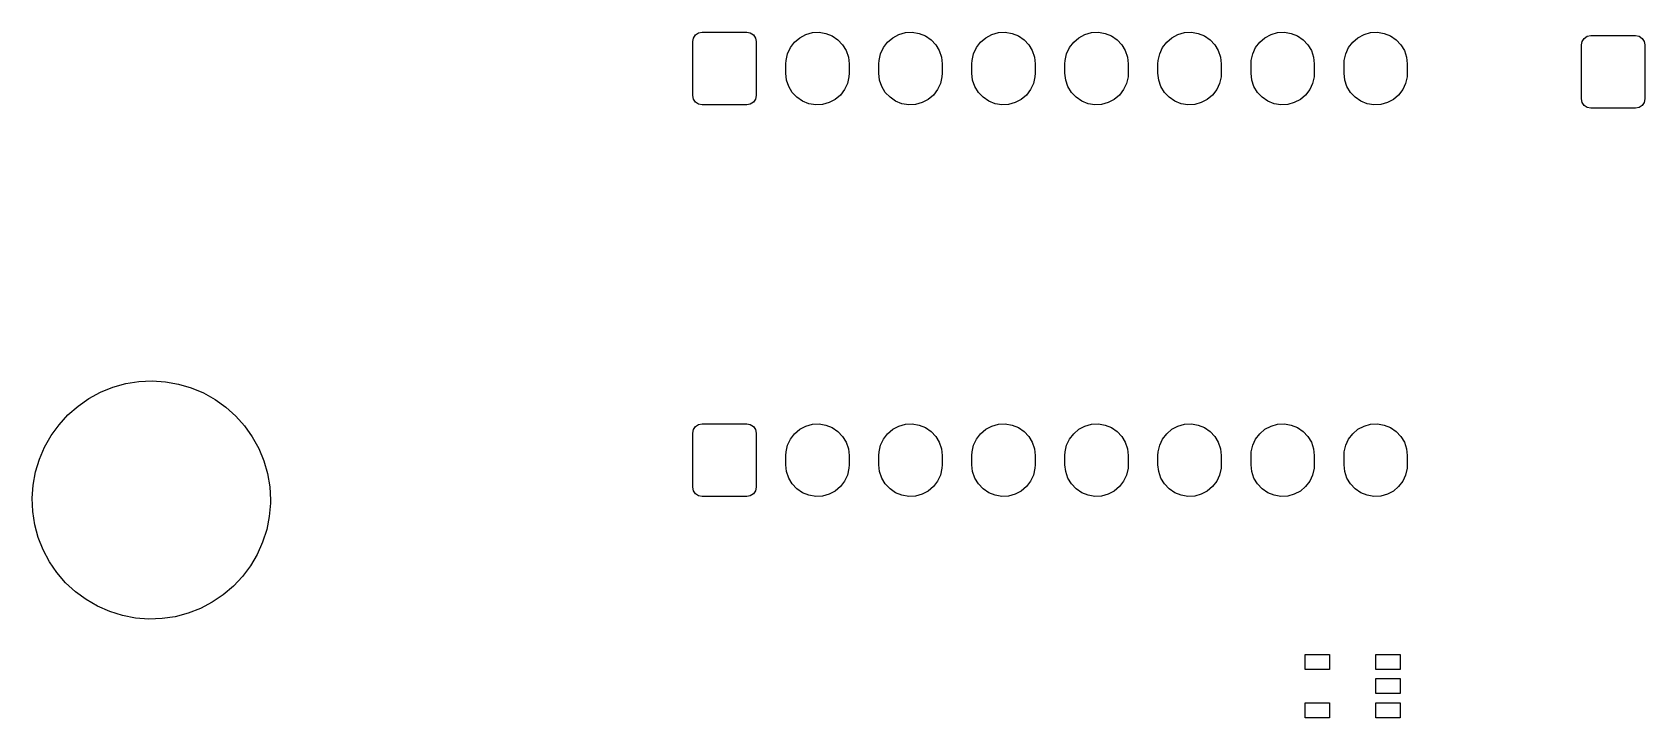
# Model space of a CAD drawing. Extents: x 2.07 to 8.39, y -4.84 to -0.98.
# Drawn here: x 2.068 to 3.774, y -4.837 to -4.112 of the extents above; entities that cross this region are included whole.
import ezdxf

# ---------------------------------------------------------------- set-up
doc = ezdxf.new("R2010")
doc.units = 0
doc.header["$MEASUREMENT"] = 0
doc.layers.add('BLACK', color=7, linetype='CONTINUOUS')

msp = doc.modelspace()

# ---------------------------------------------------------------- linework, layer by layer
at = {"layer": 'BLACK', "linetype": 'CONTINUOUS'}
for p, q in [((2.76654, -4.12146), (2.76728, -4.11769)), ((2.76654, -4.17854), (2.76654, -4.12146)), ((2.76728, -4.11769), (2.76942, -4.1145)), ((2.76942, -4.1145), (2.77261, -4.11236)), ((2.77261, -4.11236), (2.77638, -4.11161)), ((2.77638, -4.11161), (2.82362, -4.11161)), ((2.82362, -4.11161), (2.82739, -4.11236)), ((2.82739, -4.11236), (2.83058, -4.1145)), ((2.83058, -4.1145), (2.83272, -4.11769)), ((2.83272, -4.11769), (2.83346, -4.12146)), ((2.83346, -4.12146), (2.83346, -4.17854)), ((2.86675, -4.13429), (2.8698, -4.12774)), ((2.8698, -4.12774), (2.87419, -4.122)), ((2.87419, -4.122), (2.87971, -4.11734)), ((2.87971, -4.11734), (2.88611, -4.11396)), ((2.88611, -4.11396), (2.89307, -4.11204)), ((2.89307, -4.11204), (2.90029, -4.11167)), ((2.90029, -4.11167), (2.90742, -4.11285)), ((2.90742, -4.11285), (2.91414, -4.11553)), ((2.91414, -4.11553), (2.92011, -4.11959)), ((2.92011, -4.11959), (2.92508, -4.12485)), ((2.92508, -4.12485), (2.9288, -4.13104)), ((2.96517, -4.13429), (2.96823, -4.12774)), ((2.96823, -4.12774), (2.97262, -4.122)), ((2.97262, -4.122), (2.97814, -4.11734)), ((2.97814, -4.11734), (2.98453, -4.11396)), ((2.98453, -4.11396), (2.9915, -4.11204)), ((2.9915, -4.11204), (2.99872, -4.11167)), ((2.99872, -4.11167), (3.00585, -4.11285)), ((3.00585, -4.11285), (3.01256, -4.11553)), ((3.01256, -4.11553), (3.01854, -4.11959)), ((3.01854, -4.11959), (3.02351, -4.12485)), ((3.02351, -4.12485), (3.02723, -4.13104)), ((3.0636, -4.13429), (3.06665, -4.12774)), ((3.06665, -4.12774), (3.07104, -4.122)), ((3.07104, -4.122), (3.07656, -4.11734)), ((3.07656, -4.11734), (3.08296, -4.11396)), ((3.08296, -4.11396), (3.08993, -4.11204)), ((3.08993, -4.11204), (3.09714, -4.11167)), ((3.09714, -4.11167), (3.10427, -4.11285)), ((3.10427, -4.11285), (3.11099, -4.11553)), ((3.11099, -4.11553), (3.11696, -4.11959)), ((3.11696, -4.11959), (3.12193, -4.12485)), ((3.12193, -4.12485), (3.12565, -4.13104)), ((3.16202, -4.13429), (3.16508, -4.12774)), ((3.16508, -4.12774), (3.16947, -4.122)), ((3.16947, -4.122), (3.17499, -4.11734)), ((3.17499, -4.11734), (3.18138, -4.11396)), ((3.18138, -4.11396), (3.18835, -4.11204)), ((3.18835, -4.11204), (3.19557, -4.11167)), ((3.19557, -4.11167), (3.2027, -4.11285)), ((3.2027, -4.11285), (3.20941, -4.11553)), ((3.20941, -4.11553), (3.21539, -4.11959)), ((3.21539, -4.11959), (3.22036, -4.12485)), ((3.22036, -4.12485), (3.22408, -4.13104)), ((3.26045, -4.13429), (3.2635, -4.12774)), ((3.2635, -4.12774), (3.26789, -4.122)), ((3.26789, -4.122), (3.27341, -4.11734)), ((3.27341, -4.11734), (3.27981, -4.11396)), ((3.27981, -4.11396), (3.28678, -4.11204)), ((3.28678, -4.11204), (3.29399, -4.11167)), ((3.29399, -4.11167), (3.30113, -4.11285)), ((3.30113, -4.11285), (3.30784, -4.11553)), ((3.30784, -4.11553), (3.31382, -4.11959)), ((3.31382, -4.11959), (3.31878, -4.12485)), ((3.31878, -4.12485), (3.3225, -4.13104)), ((3.35887, -4.13429), (3.36193, -4.12774)), ((3.36193, -4.12774), (3.36632, -4.122)), ((3.36632, -4.122), (3.37184, -4.11734)), ((3.37184, -4.11734), (3.37823, -4.11396)), ((3.37823, -4.11396), (3.3852, -4.11204)), ((3.3852, -4.11204), (3.39242, -4.11167)), ((3.39242, -4.11167), (3.39955, -4.11285)), ((3.39955, -4.11285), (3.40626, -4.11553)), ((3.40626, -4.11553), (3.41224, -4.11959)), ((3.41224, -4.11959), (3.41721, -4.12485)), ((3.41721, -4.12485), (3.42093, -4.13104)), ((3.4573, -4.13429), (3.46035, -4.12774)), ((3.46035, -4.12774), (3.46474, -4.122)), ((3.46474, -4.122), (3.47026, -4.11734)), ((3.47026, -4.11734), (3.47666, -4.11396)), ((3.47666, -4.11396), (3.48363, -4.11204)), ((3.48363, -4.11204), (3.49084, -4.11167)), ((3.49084, -4.11167), (3.49798, -4.11285)), ((3.49798, -4.11285), (3.50469, -4.11553)), ((3.50469, -4.11553), (3.51067, -4.11959)), ((3.51067, -4.11959), (3.51563, -4.12485)), ((3.51563, -4.12485), (3.51935, -4.13104)), ((3.70669, -4.125), (3.70744, -4.12123)), ((3.70669, -4.18209), (3.70669, -4.125)), ((3.70744, -4.12123), (3.70958, -4.11804)), ((3.70958, -4.11804), (3.71277, -4.11591)), ((3.71277, -4.11591), (3.71654, -4.11516)), ((3.71654, -4.11516), (3.76378, -4.11516)), ((3.76378, -4.11516), (3.76755, -4.11591)), ((3.76755, -4.11591), (3.77074, -4.11804)), ((3.77074, -4.11804), (3.77287, -4.12123)), ((3.77287, -4.12123), (3.77362, -4.125)), ((3.77362, -4.125), (3.77362, -4.18209)), ((2.86496, -4.14508), (2.86517, -4.14135)), ((2.86496, -4.15492), (2.86496, -4.14508)), ((2.86517, -4.14135), (2.86675, -4.13429)), ((2.9288, -4.13104), (2.93111, -4.13789)), ((2.93111, -4.13789), (2.93189, -4.14508)), ((2.93189, -4.14508), (2.93189, -4.15492)), ((2.96339, -4.14508), (2.96359, -4.14135)), ((2.96339, -4.15492), (2.96339, -4.14508)), ((2.96359, -4.14135), (2.96517, -4.13429)), ((3.02723, -4.13104), (3.02953, -4.13789)), ((3.02953, -4.13789), (3.03031, -4.14508)), ((3.03031, -4.14508), (3.03031, -4.15492)), ((3.06181, -4.14508), (3.06202, -4.14135)), ((3.06181, -4.15492), (3.06181, -4.14508)), ((3.06202, -4.14135), (3.0636, -4.13429)), ((3.12565, -4.13104), (3.12796, -4.13789)), ((3.12796, -4.13789), (3.12874, -4.14508)), ((3.12874, -4.14508), (3.12874, -4.15492)), ((3.16024, -4.14508), (3.16044, -4.14135)), ((3.16024, -4.15492), (3.16024, -4.14508)), ((3.16044, -4.14135), (3.16202, -4.13429)), ((3.22408, -4.13104), (3.22638, -4.13789)), ((3.22638, -4.13789), (3.22717, -4.14508)), ((3.22717, -4.14508), (3.22717, -4.15492)), ((3.25866, -4.14508), (3.25887, -4.14135)), ((3.25866, -4.15492), (3.25866, -4.14508)), ((3.25887, -4.14135), (3.26045, -4.13429)), ((3.3225, -4.13104), (3.32481, -4.13789)), ((3.32481, -4.13789), (3.32559, -4.14508)), ((3.32559, -4.14508), (3.32559, -4.15492)), ((3.35709, -4.14508), (3.3573, -4.14135)), ((3.35709, -4.15492), (3.35709, -4.14508)), ((3.3573, -4.14135), (3.35887, -4.13429)), ((3.42093, -4.13104), (3.42324, -4.13789)), ((3.42324, -4.13789), (3.42402, -4.14508)), ((3.42402, -4.14508), (3.42402, -4.15492)), ((3.45551, -4.14508), (3.45572, -4.14135)), ((3.45551, -4.15492), (3.45551, -4.14508)), ((3.45572, -4.14135), (3.4573, -4.13429)), ((3.51935, -4.13104), (3.52166, -4.13789)), ((3.52166, -4.13789), (3.52244, -4.14508)), ((3.52244, -4.14508), (3.52244, -4.15492)), ((2.86574, -4.16211), (2.86496, -4.15492)), ((2.86805, -4.16896), (2.86574, -4.16211)), ((2.93168, -4.15865), (2.9301, -4.16571)), ((2.93189, -4.15492), (2.93168, -4.15865)), ((2.96417, -4.16211), (2.96339, -4.15492)), ((2.96647, -4.16896), (2.96417, -4.16211)), ((3.03011, -4.15865), (3.02853, -4.16571)), ((3.03031, -4.15492), (3.03011, -4.15865)), ((3.06259, -4.16211), (3.06181, -4.15492)), ((3.0649, -4.16896), (3.06259, -4.16211)), ((3.12853, -4.15865), (3.12695, -4.16571)), ((3.12874, -4.15492), (3.12853, -4.15865)), ((3.16102, -4.16211), (3.16024, -4.15492)), ((3.16332, -4.16896), (3.16102, -4.16211)), ((3.22696, -4.15865), (3.22538, -4.16571)), ((3.22717, -4.15492), (3.22696, -4.15865)), ((3.25944, -4.16211), (3.25866, -4.15492)), ((3.26175, -4.16896), (3.25944, -4.16211)), ((3.32538, -4.15865), (3.32381, -4.16571)), ((3.32559, -4.15492), (3.32538, -4.15865)), ((3.35787, -4.16211), (3.35709, -4.15492)), ((3.36017, -4.16896), (3.35787, -4.16211)), ((3.42381, -4.15865), (3.42223, -4.16571)), ((3.42402, -4.15492), (3.42381, -4.15865)), ((3.45629, -4.16211), (3.45551, -4.15492)), ((3.4586, -4.16896), (3.45629, -4.16211)), ((3.52223, -4.15865), (3.52066, -4.16571)), ((3.52244, -4.15492), (3.52223, -4.15865)), ((2.76728, -4.18231), (2.76654, -4.17854)), ((2.83346, -4.17854), (2.83272, -4.18231)), ((2.87177, -4.17515), (2.86805, -4.16896)), ((2.87674, -4.18041), (2.87177, -4.17515)), ((2.92266, -4.178), (2.91714, -4.18266)), ((2.92705, -4.17226), (2.92266, -4.178)), ((2.9301, -4.16571), (2.92705, -4.17226)), ((2.97019, -4.17515), (2.96647, -4.16896)), ((2.97516, -4.18041), (2.97019, -4.17515)), ((3.02108, -4.178), (3.01556, -4.18266)), ((3.02547, -4.17226), (3.02108, -4.178)), ((3.02853, -4.16571), (3.02547, -4.17226)), ((3.06862, -4.17515), (3.0649, -4.16896)), ((3.07359, -4.18041), (3.06862, -4.17515)), ((3.11951, -4.178), (3.11399, -4.18266)), ((3.1239, -4.17226), (3.11951, -4.178)), ((3.12695, -4.16571), (3.1239, -4.17226)), ((3.16705, -4.17515), (3.16332, -4.16896)), ((3.17201, -4.18041), (3.16705, -4.17515)), ((3.21793, -4.178), (3.21241, -4.18266)), ((3.22233, -4.17226), (3.21793, -4.178)), ((3.22538, -4.16571), (3.22233, -4.17226)), ((3.26547, -4.17515), (3.26175, -4.16896)), ((3.27044, -4.18041), (3.26547, -4.17515)), ((3.31636, -4.178), (3.31084, -4.18266)), ((3.32075, -4.17226), (3.31636, -4.178)), ((3.32381, -4.16571), (3.32075, -4.17226)), ((3.3639, -4.17515), (3.36017, -4.16896)), ((3.36886, -4.18041), (3.3639, -4.17515)), ((3.41479, -4.178), (3.40926, -4.18266)), ((3.41918, -4.17226), (3.41479, -4.178)), ((3.42223, -4.16571), (3.41918, -4.17226)), ((3.46232, -4.17515), (3.4586, -4.16896)), ((3.46729, -4.18041), (3.46232, -4.17515)), ((3.51321, -4.178), (3.50769, -4.18266)), ((3.5176, -4.17226), (3.51321, -4.178)), ((3.52066, -4.16571), (3.5176, -4.17226)), ((2.76942, -4.1855), (2.76728, -4.18231)), ((2.77261, -4.18764), (2.76942, -4.1855)), ((2.77638, -4.18839), (2.77261, -4.18764)), ((2.82362, -4.18839), (2.77638, -4.18839)), ((2.82739, -4.18764), (2.82362, -4.18839)), ((2.83058, -4.1855), (2.82739, -4.18764)), ((2.83272, -4.18231), (2.83058, -4.1855)), ((2.88271, -4.18447), (2.87674, -4.18041)), ((2.88943, -4.18715), (2.88271, -4.18447)), ((2.89656, -4.18833), (2.88943, -4.18715)), ((2.90378, -4.18796), (2.89656, -4.18833)), ((2.91074, -4.18604), (2.90378, -4.18796)), ((2.91714, -4.18266), (2.91074, -4.18604)), ((2.98114, -4.18447), (2.97516, -4.18041)), ((2.98785, -4.18715), (2.98114, -4.18447)), ((2.99498, -4.18833), (2.98785, -4.18715)), ((3.0022, -4.18796), (2.99498, -4.18833)), ((3.00917, -4.18604), (3.0022, -4.18796)), ((3.01556, -4.18266), (3.00917, -4.18604)), ((3.07956, -4.18447), (3.07359, -4.18041)), ((3.08628, -4.18715), (3.07956, -4.18447)), ((3.09341, -4.18833), (3.08628, -4.18715)), ((3.10063, -4.18796), (3.09341, -4.18833)), ((3.10759, -4.18604), (3.10063, -4.18796)), ((3.11399, -4.18266), (3.10759, -4.18604)), ((3.17799, -4.18447), (3.17201, -4.18041)), ((3.1847, -4.18715), (3.17799, -4.18447)), ((3.19183, -4.18833), (3.1847, -4.18715)), ((3.19905, -4.18796), (3.19183, -4.18833)), ((3.20602, -4.18604), (3.19905, -4.18796)), ((3.21241, -4.18266), (3.20602, -4.18604)), ((3.27642, -4.18447), (3.27044, -4.18041)), ((3.28313, -4.18715), (3.27642, -4.18447)), ((3.29026, -4.18833), (3.28313, -4.18715)), ((3.29748, -4.18796), (3.29026, -4.18833)), ((3.30445, -4.18604), (3.29748, -4.18796)), ((3.31084, -4.18266), (3.30445, -4.18604)), ((3.37484, -4.18447), (3.36886, -4.18041)), ((3.38155, -4.18715), (3.37484, -4.18447)), ((3.38868, -4.18833), (3.38155, -4.18715)), ((3.3959, -4.18796), (3.38868, -4.18833)), ((3.40287, -4.18604), (3.3959, -4.18796)), ((3.40926, -4.18266), (3.40287, -4.18604)), ((3.47327, -4.18447), (3.46729, -4.18041)), ((3.47998, -4.18715), (3.47327, -4.18447)), ((3.48711, -4.18833), (3.47998, -4.18715)), ((3.49433, -4.18796), (3.48711, -4.18833)), ((3.5013, -4.18604), (3.49433, -4.18796)), ((3.50769, -4.18266), (3.5013, -4.18604)), ((3.70744, -4.18585), (3.70669, -4.18209)), ((3.70958, -4.18905), (3.70744, -4.18585)), ((3.71277, -4.19118), (3.70958, -4.18905)), ((3.71654, -4.19193), (3.71277, -4.19118)), ((3.76378, -4.19193), (3.71654, -4.19193)), ((3.76755, -4.19118), (3.76378, -4.19193)), ((3.77074, -4.18905), (3.76755, -4.19118)), ((3.77287, -4.18585), (3.77074, -4.18905)), ((3.77362, -4.18209), (3.77287, -4.18585)), ((2.1531, -4.48704), (2.16665, -4.48325)), ((2.16665, -4.48325), (2.18053, -4.48101)), ((2.18053, -4.48101), (2.19458, -4.48032)), ((2.19458, -4.48032), (2.20862, -4.4812)), ((2.20862, -4.4812), (2.22247, -4.48364)), ((2.22247, -4.48364), (2.23596, -4.48761)), ((2.11614, -4.50702), (2.12769, -4.499)), ((2.12769, -4.499), (2.14006, -4.49231)), ((2.14006, -4.49231), (2.1531, -4.48704)), ((2.23596, -4.48761), (2.24893, -4.49307)), ((2.24893, -4.49307), (2.26121, -4.49993)), ((2.26121, -4.49993), (2.27264, -4.50811)), ((2.09607, -4.52667), (2.10555, -4.51629)), ((2.10555, -4.51629), (2.11614, -4.50702)), ((2.27264, -4.50811), (2.2831, -4.51753)), ((2.2831, -4.51753), (2.29243, -4.52804)), ((2.0878, -4.53805), (2.09607, -4.52667)), ((2.29243, -4.52804), (2.30054, -4.53954)), ((2.76654, -4.53563), (2.76728, -4.53186)), ((2.76654, -4.59272), (2.76654, -4.53563)), ((2.76728, -4.53186), (2.76942, -4.52867)), ((2.76942, -4.52867), (2.77261, -4.52654)), ((2.77261, -4.52654), (2.77638, -4.52579)), ((2.77638, -4.52579), (2.82362, -4.52579)), ((2.82362, -4.52579), (2.82739, -4.52654)), ((2.82739, -4.52654), (2.83058, -4.52867)), ((2.83058, -4.52867), (2.83272, -4.53186)), ((2.83272, -4.53186), (2.83346, -4.53563)), ((2.83346, -4.53563), (2.83346, -4.59272)), ((2.8698, -4.54192), (2.87419, -4.53617)), ((2.87419, -4.53617), (2.87971, -4.53151)), ((2.87971, -4.53151), (2.88611, -4.52814)), ((2.88611, -4.52814), (2.89307, -4.52622)), ((2.89307, -4.52622), (2.90029, -4.52584)), ((2.90029, -4.52584), (2.90742, -4.52702)), ((2.90742, -4.52702), (2.91414, -4.5297)), ((2.91414, -4.5297), (2.92011, -4.53377)), ((2.92011, -4.53377), (2.92508, -4.53902)), ((2.96823, -4.54192), (2.97262, -4.53617)), ((2.97262, -4.53617), (2.97814, -4.53151)), ((2.97814, -4.53151), (2.98453, -4.52814)), ((2.98453, -4.52814), (2.9915, -4.52622)), ((2.9915, -4.52622), (2.99872, -4.52584)), ((2.99872, -4.52584), (3.00585, -4.52702)), ((3.00585, -4.52702), (3.01256, -4.5297)), ((3.01256, -4.5297), (3.01854, -4.53377)), ((3.01854, -4.53377), (3.02351, -4.53902)), ((3.06665, -4.54192), (3.07104, -4.53617)), ((3.07104, -4.53617), (3.07656, -4.53151)), ((3.07656, -4.53151), (3.08296, -4.52814)), ((3.08296, -4.52814), (3.08993, -4.52622)), ((3.08993, -4.52622), (3.09714, -4.52584)), ((3.09714, -4.52584), (3.10427, -4.52702)), ((3.10427, -4.52702), (3.11099, -4.5297)), ((3.11099, -4.5297), (3.11696, -4.53377)), ((3.11696, -4.53377), (3.12193, -4.53902)), ((3.16508, -4.54192), (3.16947, -4.53617)), ((3.16947, -4.53617), (3.17499, -4.53151)), ((3.17499, -4.53151), (3.18138, -4.52814)), ((3.18138, -4.52814), (3.18835, -4.52622)), ((3.18835, -4.52622), (3.19557, -4.52584)), ((3.19557, -4.52584), (3.2027, -4.52702)), ((3.2027, -4.52702), (3.20941, -4.5297)), ((3.20941, -4.5297), (3.21539, -4.53377)), ((3.21539, -4.53377), (3.22036, -4.53902)), ((3.2635, -4.54192), (3.26789, -4.53617)), ((3.26789, -4.53617), (3.27341, -4.53151)), ((3.27341, -4.53151), (3.27981, -4.52814)), ((3.27981, -4.52814), (3.28678, -4.52622)), ((3.28678, -4.52622), (3.29399, -4.52584)), ((3.29399, -4.52584), (3.30113, -4.52702)), ((3.30113, -4.52702), (3.30784, -4.5297)), ((3.30784, -4.5297), (3.31382, -4.53377)), ((3.31382, -4.53377), (3.31878, -4.53902)), ((3.36193, -4.54192), (3.36632, -4.53617)), ((3.36632, -4.53617), (3.37184, -4.53151)), ((3.37184, -4.53151), (3.37823, -4.52814)), ((3.37823, -4.52814), (3.3852, -4.52622)), ((3.3852, -4.52622), (3.39242, -4.52584)), ((3.39242, -4.52584), (3.39955, -4.52702)), ((3.39955, -4.52702), (3.40626, -4.5297)), ((3.40626, -4.5297), (3.41224, -4.53377)), ((3.41224, -4.53377), (3.41721, -4.53902)), ((3.46035, -4.54192), (3.46474, -4.53617)), ((3.46474, -4.53617), (3.47026, -4.53151)), ((3.47026, -4.53151), (3.47666, -4.52814)), ((3.47666, -4.52814), (3.48363, -4.52622)), ((3.48363, -4.52622), (3.49084, -4.52584)), ((3.49084, -4.52584), (3.49798, -4.52702)), ((3.49798, -4.52702), (3.50469, -4.5297)), ((3.50469, -4.5297), (3.51067, -4.53377)), ((3.51067, -4.53377), (3.51563, -4.53902)), ((2.07531, -4.56321), (2.08086, -4.55028)), ((2.08086, -4.55028), (2.0878, -4.53805)), ((2.30054, -4.53954), (2.30732, -4.55186)), ((2.30732, -4.55186), (2.31268, -4.56487)), ((2.86517, -4.55552), (2.86675, -4.54847)), ((2.86675, -4.54847), (2.8698, -4.54192)), ((2.92508, -4.53902), (2.9288, -4.54522)), ((2.9288, -4.54522), (2.93111, -4.55207)), ((2.93111, -4.55207), (2.93189, -4.55925)), ((2.96359, -4.55552), (2.96517, -4.54847)), ((2.96517, -4.54847), (2.96823, -4.54192)), ((3.02351, -4.53902), (3.02723, -4.54522)), ((3.02723, -4.54522), (3.02953, -4.55207)), ((3.02953, -4.55207), (3.03031, -4.55925)), ((3.06202, -4.55552), (3.0636, -4.54847)), ((3.0636, -4.54847), (3.06665, -4.54192)), ((3.12193, -4.53902), (3.12565, -4.54522)), ((3.12565, -4.54522), (3.12796, -4.55207)), ((3.12796, -4.55207), (3.12874, -4.55925)), ((3.16044, -4.55552), (3.16202, -4.54847)), ((3.16202, -4.54847), (3.16508, -4.54192)), ((3.22036, -4.53902), (3.22408, -4.54522)), ((3.22408, -4.54522), (3.22638, -4.55207)), ((3.22638, -4.55207), (3.22717, -4.55925)), ((3.25887, -4.55552), (3.26045, -4.54847)), ((3.26045, -4.54847), (3.2635, -4.54192)), ((3.31878, -4.53902), (3.3225, -4.54522)), ((3.3225, -4.54522), (3.32481, -4.55207)), ((3.32481, -4.55207), (3.32559, -4.55925)), ((3.3573, -4.55552), (3.35887, -4.54847)), ((3.35887, -4.54847), (3.36193, -4.54192)), ((3.41721, -4.53902), (3.42093, -4.54522)), ((3.42093, -4.54522), (3.42324, -4.55207)), ((3.42324, -4.55207), (3.42402, -4.55925)), ((3.45572, -4.55552), (3.4573, -4.54847)), ((3.4573, -4.54847), (3.46035, -4.54192)), ((3.51563, -4.53902), (3.51935, -4.54522)), ((3.51935, -4.54522), (3.52166, -4.55207)), ((3.52166, -4.55207), (3.52244, -4.55925)), ((2.07125, -4.57667), (2.07531, -4.56321)), ((2.31268, -4.56487), (2.31655, -4.57839)), ((2.86496, -4.55925), (2.86517, -4.55552)), ((2.86496, -4.56909), (2.86496, -4.55925)), ((2.86574, -4.57628), (2.86496, -4.56909)), ((2.93189, -4.56909), (2.93168, -4.57282)), ((2.93189, -4.55925), (2.93189, -4.56909)), ((2.96339, -4.55925), (2.96359, -4.55552)), ((2.96339, -4.56909), (2.96339, -4.55925)), ((2.96417, -4.57628), (2.96339, -4.56909)), ((3.03031, -4.56909), (3.03011, -4.57282)), ((3.03031, -4.55925), (3.03031, -4.56909)), ((3.06181, -4.55925), (3.06202, -4.55552)), ((3.06181, -4.56909), (3.06181, -4.55925)), ((3.06259, -4.57628), (3.06181, -4.56909)), ((3.12874, -4.56909), (3.12853, -4.57282)), ((3.12874, -4.55925), (3.12874, -4.56909)), ((3.16024, -4.55925), (3.16044, -4.55552)), ((3.16024, -4.56909), (3.16024, -4.55925)), ((3.16102, -4.57628), (3.16024, -4.56909)), ((3.22717, -4.56909), (3.22696, -4.57282)), ((3.22717, -4.55925), (3.22717, -4.56909)), ((3.25866, -4.55925), (3.25887, -4.55552)), ((3.25866, -4.56909), (3.25866, -4.55925)), ((3.25944, -4.57628), (3.25866, -4.56909)), ((3.32559, -4.56909), (3.32538, -4.57282)), ((3.32559, -4.55925), (3.32559, -4.56909)), ((3.35709, -4.55925), (3.3573, -4.55552)), ((3.35709, -4.56909), (3.35709, -4.55925)), ((3.35787, -4.57628), (3.35709, -4.56909)), ((3.42402, -4.56909), (3.42381, -4.57282)), ((3.42402, -4.55925), (3.42402, -4.56909)), ((3.45551, -4.55925), (3.45572, -4.55552)), ((3.45551, -4.56909), (3.45551, -4.55925)), ((3.45629, -4.57628), (3.45551, -4.56909)), ((3.52244, -4.56909), (3.52223, -4.57282)), ((3.52244, -4.55925), (3.52244, -4.56909)), ((2.06871, -4.59051), (2.07125, -4.57667)), ((2.31655, -4.57839), (2.3189, -4.59226)), ((2.86805, -4.58313), (2.86574, -4.57628)), ((2.87177, -4.58933), (2.86805, -4.58313)), ((2.92705, -4.58643), (2.92266, -4.59217)), ((2.9301, -4.57988), (2.92705, -4.58643)), ((2.93168, -4.57282), (2.9301, -4.57988)), ((2.96647, -4.58313), (2.96417, -4.57628)), ((2.97019, -4.58933), (2.96647, -4.58313)), ((3.02547, -4.58643), (3.02108, -4.59217)), ((3.02853, -4.57988), (3.02547, -4.58643)), ((3.03011, -4.57282), (3.02853, -4.57988)), ((3.0649, -4.58313), (3.06259, -4.57628)), ((3.06862, -4.58933), (3.0649, -4.58313)), ((3.1239, -4.58643), (3.11951, -4.59217)), ((3.12695, -4.57988), (3.1239, -4.58643)), ((3.12853, -4.57282), (3.12695, -4.57988)), ((3.16332, -4.58313), (3.16102, -4.57628)), ((3.16705, -4.58933), (3.16332, -4.58313)), ((3.22233, -4.58643), (3.21793, -4.59217)), ((3.22538, -4.57988), (3.22233, -4.58643)), ((3.22696, -4.57282), (3.22538, -4.57988)), ((3.26175, -4.58313), (3.25944, -4.57628)), ((3.26547, -4.58933), (3.26175, -4.58313)), ((3.32075, -4.58643), (3.31636, -4.59217)), ((3.32381, -4.57988), (3.32075, -4.58643)), ((3.32538, -4.57282), (3.32381, -4.57988)), ((3.36017, -4.58313), (3.35787, -4.57628)), ((3.3639, -4.58933), (3.36017, -4.58313)), ((3.41918, -4.58643), (3.41479, -4.59217)), ((3.42223, -4.57988), (3.41918, -4.58643)), ((3.42381, -4.57282), (3.42223, -4.57988)), ((3.4586, -4.58313), (3.45629, -4.57628)), ((3.46232, -4.58933), (3.4586, -4.58313)), ((3.5176, -4.58643), (3.51321, -4.59217)), ((3.52066, -4.57988), (3.5176, -4.58643)), ((3.52223, -4.57282), (3.52066, -4.57988)), ((2.06773, -4.60454), (2.06871, -4.59051)), ((2.06832, -4.61859), (2.06773, -4.60454)), ((2.3189, -4.59226), (2.31969, -4.6063)), ((2.76728, -4.59648), (2.76654, -4.59272)), ((2.76942, -4.59968), (2.76728, -4.59648)), ((2.77261, -4.60181), (2.76942, -4.59968)), ((2.77638, -4.60256), (2.77261, -4.60181)), ((2.82362, -4.60256), (2.77638, -4.60256)), ((2.82739, -4.60181), (2.82362, -4.60256)), ((2.83058, -4.59968), (2.82739, -4.60181)), ((2.83272, -4.59648), (2.83058, -4.59968)), ((2.83346, -4.59272), (2.83272, -4.59648)), ((2.87674, -4.59458), (2.87177, -4.58933)), ((2.88271, -4.59864), (2.87674, -4.59458)), ((2.88943, -4.60133), (2.88271, -4.59864)), ((2.89656, -4.60251), (2.88943, -4.60133)), ((2.90378, -4.60213), (2.89656, -4.60251)), ((2.91074, -4.60021), (2.90378, -4.60213)), ((2.91714, -4.59684), (2.91074, -4.60021)), ((2.92266, -4.59217), (2.91714, -4.59684)), ((2.97516, -4.59458), (2.97019, -4.58933)), ((2.98114, -4.59864), (2.97516, -4.59458)), ((2.98785, -4.60133), (2.98114, -4.59864)), ((2.99498, -4.60251), (2.98785, -4.60133)), ((3.0022, -4.60213), (2.99498, -4.60251)), ((3.00917, -4.60021), (3.0022, -4.60213)), ((3.01556, -4.59684), (3.00917, -4.60021)), ((3.02108, -4.59217), (3.01556, -4.59684)), ((3.07359, -4.59458), (3.06862, -4.58933)), ((3.07956, -4.59864), (3.07359, -4.59458)), ((3.08628, -4.60133), (3.07956, -4.59864)), ((3.09341, -4.60251), (3.08628, -4.60133)), ((3.10063, -4.60213), (3.09341, -4.60251)), ((3.10759, -4.60021), (3.10063, -4.60213)), ((3.11399, -4.59684), (3.10759, -4.60021)), ((3.11951, -4.59217), (3.11399, -4.59684)), ((3.17201, -4.59458), (3.16705, -4.58933)), ((3.17799, -4.59864), (3.17201, -4.59458)), ((3.1847, -4.60133), (3.17799, -4.59864)), ((3.19183, -4.60251), (3.1847, -4.60133)), ((3.19905, -4.60213), (3.19183, -4.60251)), ((3.20602, -4.60021), (3.19905, -4.60213)), ((3.21241, -4.59684), (3.20602, -4.60021)), ((3.21793, -4.59217), (3.21241, -4.59684)), ((3.27044, -4.59458), (3.26547, -4.58933)), ((3.27642, -4.59864), (3.27044, -4.59458)), ((3.28313, -4.60133), (3.27642, -4.59864)), ((3.29026, -4.60251), (3.28313, -4.60133)), ((3.29748, -4.60213), (3.29026, -4.60251)), ((3.30445, -4.60021), (3.29748, -4.60213)), ((3.31084, -4.59684), (3.30445, -4.60021)), ((3.31636, -4.59217), (3.31084, -4.59684)), ((3.36886, -4.59458), (3.3639, -4.58933)), ((3.37484, -4.59864), (3.36886, -4.59458)), ((3.38155, -4.60133), (3.37484, -4.59864)), ((3.38868, -4.60251), (3.38155, -4.60133)), ((3.3959, -4.60213), (3.38868, -4.60251)), ((3.40287, -4.60021), (3.3959, -4.60213)), ((3.40926, -4.59684), (3.40287, -4.60021)), ((3.41479, -4.59217), (3.40926, -4.59684)), ((3.46729, -4.59458), (3.46232, -4.58933)), ((3.47327, -4.59864), (3.46729, -4.59458)), ((3.47998, -4.60133), (3.47327, -4.59864)), ((3.48711, -4.60251), (3.47998, -4.60133)), ((3.49433, -4.60213), (3.48711, -4.60251)), ((3.5013, -4.60021), (3.49433, -4.60213)), ((3.50769, -4.59684), (3.5013, -4.60021)), ((3.51321, -4.59217), (3.50769, -4.59684)), ((2.07047, -4.63249), (2.06832, -4.61859)), ((2.31964, -4.60982), (2.31846, -4.62383)), ((2.31969, -4.6063), (2.31964, -4.60982)), ((2.07416, -4.64607), (2.07047, -4.63249)), ((2.31573, -4.63763), (2.31147, -4.65104)), ((2.31846, -4.62383), (2.31573, -4.63763)), ((2.07934, -4.65914), (2.07416, -4.64607)), ((2.31147, -4.65104), (2.30575, -4.66389)), ((2.08594, -4.67156), (2.07934, -4.65914)), ((2.09388, -4.68317), (2.08594, -4.67156)), ((2.30575, -4.66389), (2.29864, -4.67602)), ((2.10308, -4.69382), (2.09388, -4.68317)), ((2.29021, -4.68728), (2.28058, -4.69753)), ((2.29864, -4.67602), (2.29021, -4.68728)), ((2.1134, -4.70337), (2.10308, -4.69382)), ((2.12472, -4.71172), (2.1134, -4.70337)), ((2.26987, -4.70665), (2.25821, -4.71451)), ((2.28058, -4.69753), (2.26987, -4.70665)), ((2.1369, -4.71875), (2.12472, -4.71172)), ((2.14979, -4.72438), (2.1369, -4.71875)), ((2.16322, -4.72854), (2.14979, -4.72438)), ((2.24575, -4.72103), (2.23263, -4.72612)), ((2.25821, -4.71451), (2.24575, -4.72103)), ((2.17704, -4.73118), (2.16322, -4.72854)), ((2.19106, -4.73226), (2.17704, -4.73118)), ((2.20512, -4.73176), (2.19106, -4.73226)), ((2.21903, -4.72971), (2.20512, -4.73176)), ((2.23263, -4.72612), (2.21903, -4.72971)), ((3.41437, -4.78543), (3.41437, -4.76969)), ((3.41437, -4.76969), (3.43996, -4.76969)), ((3.43996, -4.76969), (3.43996, -4.78543)), ((3.48917, -4.78543), (3.48917, -4.76969)), ((3.48917, -4.76969), (3.51476, -4.76969)), ((3.51476, -4.76969), (3.51476, -4.78543)), ((3.43996, -4.78543), (3.41437, -4.78543)), ((3.51476, -4.78543), (3.48917, -4.78543)), ((3.48917, -4.81102), (3.48917, -4.79528)), ((3.48917, -4.79528), (3.51476, -4.79528)), ((3.51476, -4.79528), (3.51476, -4.81102)), ((3.41437, -4.83661), (3.41437, -4.82087)), ((3.41437, -4.82087), (3.43996, -4.82087)), ((3.43996, -4.82087), (3.43996, -4.83661)), ((3.51476, -4.81102), (3.48917, -4.81102)), ((3.48917, -4.83661), (3.48917, -4.82087)), ((3.48917, -4.82087), (3.51476, -4.82087)), ((3.51476, -4.82087), (3.51476, -4.83661)), ((3.43996, -4.83661), (3.41437, -4.83661)), ((3.51476, -4.83661), (3.48917, -4.83661))]:
    msp.add_line(p, q, dxfattribs=at)

doc.saveas('drawing.dxf')
